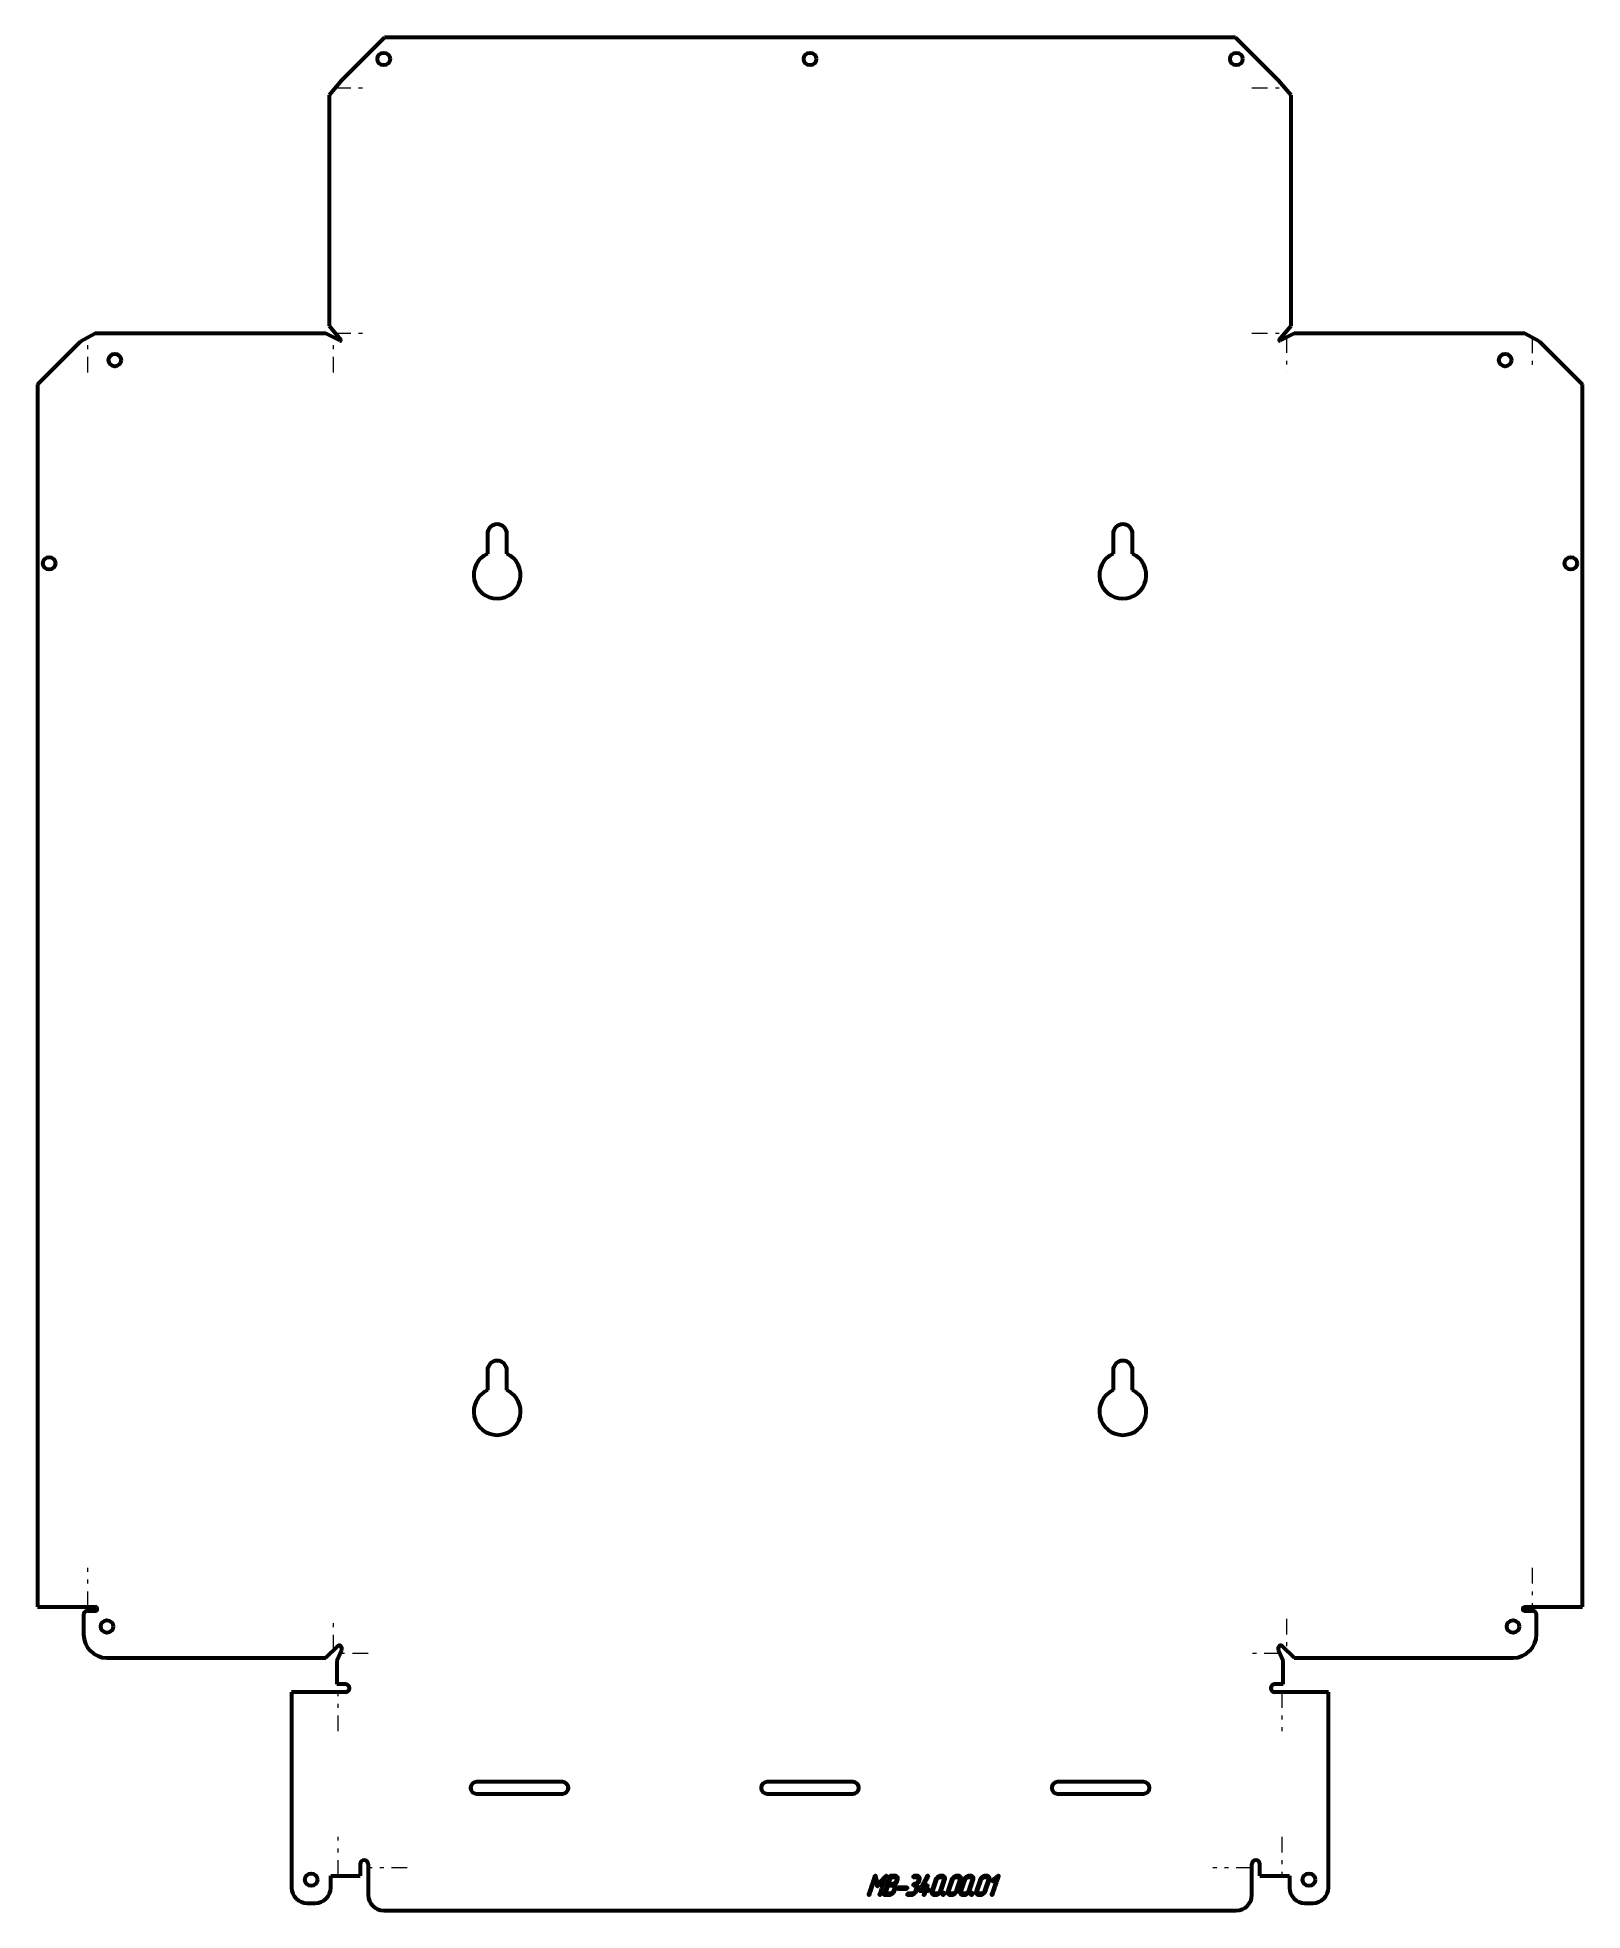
# Model space of a CAD drawing. Header units: millimetres. Extents: x -78 to 317, y -68 to 411.
import ezdxf

# ---------------------------------------------------------------- set-up
doc = ezdxf.new("R2010")
doc.units = ezdxf.units.MM
doc.linetypes.add('K5LT32768', pattern=[12, 4, -2, 1, -2, 1, -2])
doc.linetypes.add('K5LT32769', pattern=[0])
doc.layers.add('Системный слой (1)', color=7, linetype='Continuous')

msp = doc.modelspace()

# ---------------------------------------------------------------- linework, layer by layer
at = {"layer": 'Системный слой (1)', "color": 150, "linetype": 'K5LT32769', "lineweight": 60}
for p, q in [((10.61, 411.02), (-0.39, 400.02)), ((228.28, 411.02), (10.61, 411.02)), ((239.28, 400.02), (228.28, 411.02)), ((-0.39, 400.02), (-3.55, 396.25)), ((242.45, 396.25), (239.28, 400.02)), ((-3.55, 396.25), (-3.55, 337.25)), ((242.45, 337.25), (242.45, 396.25)), ((-3.55, 337.25), (-0.55, 333.64)), ((239.44, 333.64), (242.45, 337.25)), ((-67.09, 333.27), (-78.09, 322.27)), ((-63.32, 335.28), (-67.09, 333.27)), ((-4.32, 335.28), (-63.32, 335.28)), ((-0.77, 333.45), (-4.32, 335.28)), ((243.22, 335.28), (239.66, 333.45)), ((302.22, 335.28), (243.22, 335.28)), ((305.99, 333.27), (302.22, 335.28)), ((316.99, 322.27), (305.99, 333.27)), ((-78.09, 322.27), (-78.09, 9.48)), ((316.99, 9.48), (316.99, 322.27)), ((36.95, 283.98), (36.95, 278.93)), ((41.95, 278.93), (41.95, 283.98)), ((196.95, 283.98), (196.95, 278.93)), ((201.95, 278.93), (201.95, 283.98)), ((36.95, 69.98), (36.95, 64.93)), ((41.95, 64.93), (41.95, 69.98)), ((196.95, 69.98), (196.95, 64.93)), ((201.95, 64.93), (201.95, 69.98)), ((-78.09, 9.48), (-67.09, 9.48)), ((-67.09, 9.48), (-63.32, 9.48)), ((-66.32, 7.48), (-66.32, 2.48)), ((-65.32, 8.48), (-63.32, 8.48)), ((302.22, 9.48), (305.99, 9.48)), ((302.22, 8.48), (304.22, 8.48)), ((305.22, 2.48), (305.22, 7.48)), ((305.99, 9.48), (316.99, 9.48)), ((-60.32, -3.52), (-4.32, -3.52)), ((-4.32, -3.52), (-1.27, -0.52)), ((-0.35, -1.63), (-1.55, -4.29)), ((-1.55, -4.29), (-1.55, -10.29)), ((240.45, -4.29), (239.24, -1.63)), ((240.16, -0.52), (243.22, -3.52)), ((240.45, -10.29), (240.45, -4.29)), ((243.22, -3.52), (299.22, -3.52)), ((-3.12, -12.29), (-13.12, -12.29)), ((-13.12, -12.29), (-13.12, -62.29)), ((0.65, -12.29), (-3.12, -12.29)), ((0.65, -10.29), (-1.55, -10.29)), ((240.45, -10.29), (238.25, -10.29)), ((242.02, -12.29), (238.25, -12.29)), ((252.02, -12.29), (242.02, -12.29)), ((252.02, -62.29), (252.02, -12.29)), ((56.15, -35.29), (34.15, -35.29)), ((34.15, -38.29), (56.15, -38.29)), ((130.45, -35.29), (108.45, -35.29)), ((108.45, -38.29), (130.45, -38.29)), ((204.75, -35.29), (182.75, -35.29)), ((182.75, -38.29), (204.75, -38.29)), ((4.45, -56.29), (4.45, -59.29)), ((6.45, -56.29), (6.45, -58.18)), ((232.45, -58.18), (232.45, -56.29)), ((234.45, -59.29), (234.45, -56.29)), ((-3.12, -59.29), (0.65, -59.29)), ((-3.12, -62.29), (-3.12, -59.29)), ((0.65, -59.29), (4.45, -59.29)), ((6.45, -58.18), (6.45, -64.18)), ((232.45, -64.18), (232.45, -58.18)), ((234.45, -59.29), (238.25, -59.29)), ((238.25, -59.29), (242.02, -59.29)), ((242.02, -59.29), (242.02, -62.29)), ((-9.12, -66.29), (-7.12, -66.29)), ((246.02, -66.29), (248.02, -66.29)), ((10.45, -68.18), (228.45, -68.18))]:
    msp.add_line(p, q, dxfattribs=at)
at = {"layer": 'Системный слой (1)', "color": 7, "linetype": 'K5LT32768', "lineweight": 18}
for p, q in [((-1.97, 398.13), (6.45, 398.13)), ((232.45, 398.13), (240.86, 398.13)), ((-65.21, 325.28), (-65.21, 334.28)), ((-2.44, 325.28), (-2.44, 334.31)), ((-1.98, 335.36), (6.45, 335.36)), ((232.45, 335.36), (240.87, 335.36)), ((241.33, 334.31), (241.33, 325.28)), ((304.1, 334.28), (304.1, 325.28)), ((-65.21, 9.48), (-65.21, 19.48)), ((304.1, 19.48), (304.1, 9.48)), ((-2.44, -1.67), (-2.44, 6.48)), ((241.33, 6.48), (241.33, -1.67)), ((6.45, -2.41), (-0.7, -2.41)), ((239.59, -2.41), (232.45, -2.41)), ((-1.24, -22.29), (-1.24, -12.29)), ((240.13, -12.29), (240.13, -22.29)), ((-1.24, -59.29), (-1.24, -49.29)), ((240.13, -49.29), (240.13, -59.29)), ((16.45, -57.23), (6.45, -57.23)), ((232.45, -57.23), (222.45, -57.23))]:
    msp.add_line(p, q, dxfattribs=at)
at = {"layer": 'Системный слой (1)', "color": 150, "linetype": 'K5LT32769', "lineweight": 60}
for centre in [(10.45, 405.52), (119.45, 405.52), (228.45, 405.52), (-58.32, 328.48), (297.22, 328.48), (-75.09, 276.48), (313.99, 276.48), (-60.32, 4.48), (299.22, 4.48), (-8.12, -60.29), (247.02, -60.29)]:
    msp.add_circle(centre, 1.6, dxfattribs=at)
for centre, radius, start, end in [((-0.68, 333.61), 0.181, 242.7525, 315), ((-0.64, 333.56), 0.119, 315, 39.804), ((239.53, 333.56), 0.119, 140.196, 225), ((239.57, 333.61), 0.181, 225, 297.2475), ((39.45, 283.98), 2.5, 0, 180), ((199.45, 283.98), 2.5, 0, 180), ((39.45, 273.48), 6, 114.6243, 65.3757), ((199.45, 273.48), 6, 114.6243, 65.3757), ((39.45, 69.98), 2.5, 0, 180), ((199.45, 69.98), 2.5, 0, 180), ((39.45, 59.48), 6, 114.6243, 65.3757), ((199.45, 59.48), 6, 114.6243, 65.3757), ((-65.32, 7.48), 1, 90, 180), ((-63.32, 8.98), 0.5, 270, 90), ((302.22, 8.98), 0.5, 90, 270), ((304.22, 7.48), 1, 0, 90), ((-60.32, 2.48), 6, 180, 270), ((299.22, 2.48), 6, 270, 0), ((-0.91, -0.88), 0.508, 45, 134.5187), ((-1.26, -1.22), 0.995, 335.6378, 45), ((240.15, -1.22), 0.995, 135, 204.3622), ((239.8, -0.88), 0.508, 45.4813, 135), ((0.65, -11.29), 1, 270, 90), ((238.25, -11.29), 1, 90, 270), ((34.15, -36.79), 1.5, 90, 270), ((56.15, -36.79), 1.5, 270, 90), ((108.45, -36.79), 1.5, 90, 270), ((130.45, -36.79), 1.5, 270, 90), ((182.75, -36.79), 1.5, 90, 270), ((204.75, -36.79), 1.5, 270, 90), ((5.45, -56.29), 1, 0, 180), ((233.45, -56.29), 1, 0, 180), ((-9.12, -62.29), 4, 180, 270), ((-7.12, -62.29), 4, 270, 0), ((246.02, -62.29), 4, 180, 270), ((248.02, -62.29), 4, 270, 0), ((10.45, -64.18), 4, 180, 270), ((228.45, -64.18), 4, 270, 0)]:
    msp.add_arc(centre, radius, start, end, dxfattribs=at)
for points, knots in [([(137.53, -64), (137.5, -64.08), (137.44, -64.13), (137.37, -64.17), (137.3, -64.17), (137.26, -64.17), (137.19, -64.13), (137.15, -64.09), (137.18, -64), (137.85, -62.04), (138.51, -60.08), (137.68, -60.95), (136.85, -61.82), (136.75, -61.93), (136.66, -61.93), (136.58, -61.93), (136.55, -61.82), (136.31, -60.95), (136.07, -60.09), (135.41, -62.04), (134.74, -64), (134.72, -64.08), (134.65, -64.13), (134.59, -64.17), (134.51, -64.17), (134.48, -64.17), (134.4, -64.13), (134.36, -64.09), (134.39, -64), (135.16, -61.73), (135.93, -59.47), (135.96, -59.37), (136.03, -59.32), (136.09, -59.27), (136.16, -59.27), (136.21, -59.27), (136.24, -59.29), (136.25, -59.29), (136.29, -59.38), (136.57, -60.39), (136.84, -61.4), (137.81, -60.39), (138.77, -59.38), (138.88, -59.27), (138.98, -59.27), (139.04, -59.27), (139.07, -59.32), (139.1, -59.38), (139.07, -59.47), (138.3, -61.73), (137.53, -64)], [0, 0, 0, 0.005598, 0.005598, 0.010627, 0.010627, 0.014588, 0.014588, 0.019317, 0.019317, 0.159575, 0.159575, 0.241146, 0.241146, 0.248765, 0.248765, 0.254469, 0.254469, 0.315506, 0.315506, 0.455638, 0.455638, 0.46124, 0.46124, 0.466271, 0.466271, 0.470232, 0.470232, 0.474957, 0.474957, 0.637264, 0.637264, 0.643288, 0.643288, 0.648227, 0.648227, 0.651084, 0.651084, 0.654538, 0.654538, 0.725695, 0.725695, 0.820615, 0.820615, 0.828756, 0.828756, 0.832591, 0.832591, 0.837693, 0.837693, 1, 1, 1]), ([(138.48, -64.18), (138.3, -64.18), (138.36, -64), (139.13, -61.73), (139.9, -59.47), (139.96, -59.29), (140.14, -59.29), (140.66, -59.29), (141.19, -59.29), (141.62, -59.29), (141.82, -59.6), (141.93, -59.75), (141.94, -59.93), (141.94, -60.03), (141.93, -60.12), (141.92, -60.17), (141.91, -60.23), (141.89, -60.28), (141.87, -60.34), (141.81, -60.51), (141.75, -60.69), (141.67, -60.94), (141.51, -61.14), (141.35, -61.33), (141.09, -61.5), (141.29, -61.63), (141.36, -61.89), (141.43, -62.15), (141.34, -62.43), (141.22, -62.78), (141.1, -63.13), (140.96, -63.55), (140.53, -63.86), (140.09, -64.18), (139.7, -64.18), (139.09, -64.18), (138.48, -64.18)], [0, 0, 0, 0.018579, 0.018579, 0.355514, 0.355514, 0.377681, 0.377681, 0.451522, 0.451522, 0.503493, 0.503493, 0.528773, 0.528773, 0.541809, 0.541809, 0.549797, 0.549797, 0.557838, 0.557838, 0.583775, 0.583775, 0.620088, 0.620088, 0.659491, 0.659491, 0.69377, 0.69377, 0.732379, 0.732379, 0.784185, 0.784185, 0.8507, 0.8507, 0.914141, 0.914141, 1, 1, 1]), ([(138.77, -63.83), (139.29, -63.83), (139.82, -63.83), (140.1, -63.83), (140.37, -63.63), (140.65, -63.43), (140.75, -63.13), (140.87, -62.78), (140.99, -62.43), (141.08, -62.16), (140.94, -61.95), (140.8, -61.74), (140.53, -61.74), (140, -61.74), (139.48, -61.74), (139.12, -62.78), (138.77, -63.83)], [0, 0, 0, 0.143981, 0.143981, 0.226989, 0.226989, 0.314553, 0.314553, 0.415921, 0.415921, 0.485277, 0.485277, 0.552422, 0.552422, 0.696403, 0.696403, 1, 1, 1]), ([(139.6, -61.39), (140.03, -61.39), (140.47, -61.39), (140.76, -61.39), (141.03, -61.18), (141.31, -60.98), (141.41, -60.69), (141.46, -60.51), (141.52, -60.34), (141.62, -60.05), (141.49, -59.84), (141.36, -59.64), (141.06, -59.64), (140.63, -59.64), (140.19, -59.64), (139.9, -60.51), (139.6, -61.39)], [0, 0, 0, 0.140439, 0.140439, 0.238485, 0.238485, 0.340059, 0.340059, 0.399462, 0.399462, 0.482091, 0.482091, 0.561948, 0.561948, 0.702387, 0.702387, 1, 1, 1]), ([(144.1, -62.61), (143.06, -62.61), (142.01, -62.61), (141.93, -62.61), (141.9, -62.56), (141.87, -62.5), (141.89, -62.43), (141.91, -62.39), (141.97, -62.33), (142.04, -62.26), (142.13, -62.26), (143.18, -62.26), (144.22, -62.26), (144.28, -62.26), (144.32, -62.31), (144.36, -62.37), (144.34, -62.43), (144.32, -62.49), (144.25, -62.55), (144.19, -62.61), (144.1, -62.61)], [0, 0, 0, 0.394636, 0.394636, 0.418773, 0.418773, 0.443093, 0.443093, 0.468353, 0.468353, 0.500986, 0.500986, 0.895621, 0.895621, 0.918141, 0.918141, 0.941577, 0.941577, 0.969503, 0.969503, 1, 1, 1]), ([(146.7, -61.5), (146.89, -61.62), (146.97, -61.88), (147.04, -62.14), (146.94, -62.43), (146.82, -62.78), (146.7, -63.13), (146.56, -63.56), (146.15, -63.87), (145.74, -64.18), (145.3, -64.18), (144.87, -64.18), (144.43, -64.18), (144.35, -64.18), (144.32, -64.13), (144.29, -64.07), (144.31, -64), (144.33, -63.96), (144.39, -63.89), (144.46, -63.83), (144.55, -63.83), (144.98, -63.83), (145.42, -63.83), (145.71, -63.83), (145.98, -63.62), (146.26, -63.42), (146.35, -63.13), (146.47, -62.78), (146.59, -62.43), (146.69, -62.14), (146.56, -61.94), (146.43, -61.73), (146.13, -61.73), (146.05, -61.73), (145.96, -61.73), (145.88, -61.73), (145.85, -61.68), (145.82, -61.63), (145.84, -61.56), (145.86, -61.52), (145.92, -61.45), (145.99, -61.38), (146.08, -61.38), (146.37, -61.38), (146.64, -61.18), (146.91, -60.98), (147.01, -60.69), (147.07, -60.51), (147.13, -60.34), (147.23, -60.05), (147.1, -59.84), (146.97, -59.64), (146.67, -59.64), (146.32, -59.64), (145.97, -59.64), (145.89, -59.64), (145.86, -59.59), (145.83, -59.54), (145.86, -59.47), (145.87, -59.43), (145.94, -59.36), (146, -59.29), (146.09, -59.29), (146.44, -59.29), (146.79, -59.29), (147.23, -59.29), (147.43, -59.59), (147.63, -59.9), (147.48, -60.34), (147.42, -60.51), (147.36, -60.69), (147.34, -60.74), (147.32, -60.8), (147.31, -60.84), (147.3, -60.87), (147.27, -60.91), (147.25, -60.94), (147.21, -61.04), (147.11, -61.14), (146.95, -61.32), (146.7, -61.5)], [0, 0, 0, 0.027632, 0.027632, 0.060339, 0.060339, 0.103225, 0.103225, 0.158012, 0.158012, 0.211193, 0.211193, 0.261936, 0.261936, 0.269385, 0.269385, 0.27689, 0.27689, 0.284684, 0.284684, 0.294752, 0.294752, 0.345483, 0.345483, 0.380949, 0.380949, 0.417492, 0.417492, 0.460365, 0.460365, 0.490183, 0.490183, 0.518995, 0.518995, 0.529128, 0.529128, 0.536574, 0.536574, 0.54408, 0.54408, 0.551874, 0.551874, 0.561942, 0.561942, 0.597356, 0.597356, 0.633873, 0.633873, 0.655308, 0.655308, 0.685116, 0.685116, 0.713909, 0.713909, 0.754544, 0.754544, 0.761999, 0.761999, 0.769504, 0.769504, 0.777301, 0.777301, 0.787378, 0.787378, 0.828013, 0.828013, 0.871034, 0.871034, 0.915977, 0.915977, 0.937414, 0.937414, 0.94449, 0.94449, 0.948776, 0.948776, 0.953607, 0.953607, 0.967888, 0.967888, 1, 1, 1]), ([(149.25, -62.78), (149.52, -62.78), (149.78, -62.78), (149.84, -62.78), (149.88, -62.83), (149.91, -62.89), (149.89, -62.95), (149.87, -63.02), (149.81, -63.07), (149.74, -63.13), (149.66, -63.13), (149.4, -63.13), (149.13, -63.13), (148.98, -63.56), (148.84, -64), (148.81, -64.09), (148.74, -64.13), (148.68, -64.18), (148.6, -64.18), (148.57, -64.18), (148.49, -64.13), (148.46, -64.09), (148.49, -64), (148.64, -63.56), (148.78, -63.13), (148.17, -63.13), (147.56, -63.13), (147.49, -63.13), (147.45, -63.08), (147.42, -63.03), (147.45, -62.96), (147.45, -62.94), (147.46, -62.92), (148.41, -61.17), (149.35, -59.43), (149.38, -59.36), (149.44, -59.33), (149.5, -59.31), (149.56, -59.29), (149.63, -59.29), (149.67, -59.34), (149.71, -59.39), (149.68, -59.46), (149.67, -59.48), (149.66, -59.5), (148.78, -61.14), (147.89, -62.78), (148.4, -62.78), (148.9, -62.78), (149.05, -62.34), (149.2, -61.9), (149.22, -61.85), (149.29, -61.79), (149.36, -61.73), (149.43, -61.73), (149.5, -61.73), (149.54, -61.77), (149.58, -61.82), (149.55, -61.9), (149.4, -62.34), (149.25, -62.78)], [0, 0, 0, 0.030618, 0.030618, 0.03756, 0.03756, 0.044785, 0.044785, 0.053394, 0.053394, 0.062797, 0.062797, 0.093414, 0.093414, 0.147052, 0.147052, 0.156656, 0.156656, 0.165269, 0.165269, 0.172054, 0.172054, 0.180162, 0.180162, 0.233799, 0.233799, 0.304739, 0.304739, 0.311987, 0.311987, 0.319164, 0.319164, 0.321805, 0.321805, 0.552186, 0.552186, 0.560513, 0.560513, 0.567778, 0.567778, 0.574861, 0.574861, 0.582425, 0.582425, 0.584853, 0.584853, 0.801396, 0.801396, 0.859966, 0.859966, 0.913741, 0.913741, 0.922396, 0.922396, 0.93154, 0.93154, 0.938308, 0.938308, 0.946226, 0.946226, 1, 1, 1]), ([(153.01, -63.13), (152.86, -63.56), (152.45, -63.87), (152.04, -64.18), (151.6, -64.18), (151.43, -64.18), (151.25, -64.18), (150.85, -64.18), (150.63, -63.87), (150.41, -63.57), (150.56, -63.13), (151.04, -61.73), (151.51, -60.34), (151.65, -59.92), (152.06, -59.61), (152.48, -59.29), (152.91, -59.29), (153.09, -59.29), (153.26, -59.29), (153.69, -59.29), (153.9, -59.6), (154.11, -59.9), (153.96, -60.34), (153.48, -61.73), (153.01, -63.13)], [0, 0, 0, 0.070547, 0.070547, 0.139523, 0.139523, 0.165731, 0.165731, 0.219777, 0.219777, 0.278188, 0.278188, 0.499702, 0.499702, 0.569649, 0.569649, 0.638934, 0.638934, 0.665142, 0.665142, 0.72046, 0.72046, 0.778487, 0.778487, 1, 1, 1]), ([(152.66, -63.13), (153.13, -61.73), (153.61, -60.34), (153.71, -60.05), (153.57, -59.85), (153.43, -59.64), (153.14, -59.64), (152.97, -59.64), (152.8, -59.64), (152.51, -59.64), (152.23, -59.84), (151.96, -60.05), (151.86, -60.34), (151.39, -61.73), (150.91, -63.13), (150.82, -63.41), (150.96, -63.62), (151.1, -63.83), (151.37, -63.83), (151.55, -63.83), (151.72, -63.83), (152, -63.83), (152.28, -63.63), (152.56, -63.43), (152.66, -63.13)], [0, 0, 0, 0.266274, 0.266274, 0.312507, 0.312507, 0.3571, 0.3571, 0.388591, 0.388591, 0.443591, 0.443591, 0.500255, 0.500255, 0.766529, 0.766529, 0.812702, 0.812702, 0.856539, 0.856539, 0.88803, 0.88803, 0.942507, 0.942507, 1, 1, 1]), ([(157.11, -63.13), (156.96, -63.56), (156.55, -63.87), (156.14, -64.18), (155.7, -64.18), (155.53, -64.18), (155.36, -64.18), (154.95, -64.18), (154.74, -63.87), (154.52, -63.57), (154.67, -63.13), (155.14, -61.73), (155.61, -60.34), (155.76, -59.92), (156.17, -59.61), (156.58, -59.29), (157.02, -59.29), (157.19, -59.29), (157.36, -59.29), (157.79, -59.29), (158, -59.6), (158.21, -59.9), (158.06, -60.34), (157.58, -61.73), (157.11, -63.13)], [0, 0, 0, 0.070547, 0.070547, 0.139523, 0.139523, 0.165731, 0.165731, 0.219777, 0.219777, 0.278188, 0.278188, 0.499702, 0.499702, 0.569649, 0.569649, 0.638934, 0.638934, 0.665142, 0.665142, 0.72046, 0.72046, 0.778487, 0.778487, 1, 1, 1]), ([(156.76, -63.13), (157.23, -61.73), (157.71, -60.34), (157.81, -60.05), (157.67, -59.85), (157.53, -59.64), (157.25, -59.64), (157.07, -59.64), (156.9, -59.64), (156.61, -59.64), (156.33, -59.84), (156.06, -60.05), (155.96, -60.34), (155.49, -61.73), (155.01, -63.13), (154.92, -63.41), (155.06, -63.62), (155.2, -63.83), (155.47, -63.83), (155.65, -63.83), (155.82, -63.83), (156.11, -63.83), (156.38, -63.63), (156.66, -63.43), (156.76, -63.13)], [0, 0, 0, 0.266274, 0.266274, 0.312507, 0.312507, 0.3571, 0.3571, 0.388591, 0.388591, 0.443591, 0.443591, 0.500255, 0.500255, 0.766529, 0.766529, 0.812702, 0.812702, 0.856539, 0.856539, 0.88803, 0.88803, 0.942507, 0.942507, 1, 1, 1]), ([(160.28, -63.13), (160.14, -63.56), (159.73, -63.87), (159.32, -64.18), (158.88, -64.18), (158.71, -64.18), (158.53, -64.18), (158.13, -64.18), (157.91, -63.87), (157.69, -63.57), (157.84, -63.13), (158.31, -61.73), (158.79, -60.34), (158.93, -59.92), (159.34, -59.61), (159.75, -59.29), (160.19, -59.29), (160.36, -59.29), (160.54, -59.29), (160.97, -59.29), (161.17, -59.6), (161.38, -59.9), (161.23, -60.34), (160.76, -61.73), (160.28, -63.13)], [0, 0, 0, 0.070547, 0.070547, 0.139523, 0.139523, 0.165731, 0.165731, 0.219777, 0.219777, 0.278188, 0.278188, 0.499702, 0.499702, 0.569649, 0.569649, 0.638934, 0.638934, 0.665142, 0.665142, 0.72046, 0.72046, 0.778487, 0.778487, 1, 1, 1]), ([(159.94, -63.13), (160.41, -61.73), (160.88, -60.34), (160.98, -60.05), (160.85, -59.85), (160.71, -59.64), (160.42, -59.64), (160.25, -59.64), (160.07, -59.64), (159.78, -59.64), (159.51, -59.84), (159.24, -60.05), (159.14, -60.34), (158.66, -61.73), (158.19, -63.13), (158.09, -63.41), (158.23, -63.62), (158.37, -63.83), (158.65, -63.83), (158.82, -63.83), (159, -63.83), (159.28, -63.83), (159.56, -63.63), (159.83, -63.43), (159.94, -63.13)], [0, 0, 0, 0.266274, 0.266274, 0.312507, 0.312507, 0.3571, 0.3571, 0.388591, 0.388591, 0.443591, 0.443591, 0.500255, 0.500255, 0.766529, 0.766529, 0.812702, 0.812702, 0.856539, 0.856539, 0.88803, 0.88803, 0.942507, 0.942507, 1, 1, 1]), ([(164.39, -63.13), (164.24, -63.56), (163.83, -63.87), (163.42, -64.18), (162.98, -64.18), (162.81, -64.18), (162.63, -64.18), (162.23, -64.18), (162.01, -63.87), (161.79, -63.57), (161.94, -63.13), (162.42, -61.73), (162.89, -60.34), (163.03, -59.92), (163.44, -59.61), (163.85, -59.29), (164.29, -59.29), (164.47, -59.29), (164.64, -59.29), (165.07, -59.29), (165.28, -59.6), (165.48, -59.9), (165.33, -60.34), (164.86, -61.73), (164.39, -63.13)], [0, 0, 0, 0.070547, 0.070547, 0.139523, 0.139523, 0.165731, 0.165731, 0.219777, 0.219777, 0.278188, 0.278188, 0.499702, 0.499702, 0.569649, 0.569649, 0.638934, 0.638934, 0.665142, 0.665142, 0.72046, 0.72046, 0.778487, 0.778487, 1, 1, 1]), ([(164.04, -63.13), (164.51, -61.73), (164.99, -60.34), (165.08, -60.05), (164.95, -59.85), (164.81, -59.64), (164.52, -59.64), (164.35, -59.64), (164.17, -59.64), (163.88, -59.64), (163.61, -59.84), (163.34, -60.05), (163.24, -60.34), (162.76, -61.73), (162.29, -63.13), (162.19, -63.41), (162.33, -63.62), (162.48, -63.83), (162.75, -63.83), (162.92, -63.83), (163.1, -63.83), (163.38, -63.83), (163.66, -63.63), (163.93, -63.43), (164.04, -63.13)], [0, 0, 0, 0.266274, 0.266274, 0.312507, 0.312507, 0.3571, 0.3571, 0.388591, 0.388591, 0.443591, 0.443591, 0.500255, 0.500255, 0.766529, 0.766529, 0.812702, 0.812702, 0.856539, 0.856539, 0.88803, 0.88803, 0.942507, 0.942507, 1, 1, 1]), ([(166.21, -64), (166.19, -64.09), (166.12, -64.13), (166.06, -64.18), (165.98, -64.18), (165.95, -64.18), (165.87, -64.13), (165.83, -64.09), (165.86, -64), (166.56, -61.94), (167.26, -59.88), (166.76, -60.26), (166.26, -60.63), (166.19, -60.69), (166.13, -60.69), (166.05, -60.69), (166.02, -60.63), (165.98, -60.58), (166.01, -60.51), (166.02, -60.48), (166.1, -60.39), (166.8, -59.87), (167.5, -59.34), (167.57, -59.29), (167.64, -59.29), (167.71, -59.29), (167.74, -59.34), (167.78, -59.39), (167.76, -59.46), (166.98, -61.73), (166.21, -64)], [0, 0, 0, 0.012077, 0.012077, 0.022922, 0.022922, 0.031465, 0.031465, 0.041656, 0.041656, 0.359894, 0.359894, 0.451439, 0.451439, 0.46231, 0.46231, 0.471474, 0.471474, 0.48105, 0.48105, 0.492121, 0.492121, 0.620076, 0.620076, 0.630783, 0.630783, 0.639705, 0.639705, 0.649237, 0.649237, 1, 1, 1]), ([(153.65, -63.65), (153.74, -63.65), (153.8, -63.74), (153.85, -63.82), (153.82, -63.91), (153.79, -64.01), (153.69, -64.09), (153.6, -64.18), (153.47, -64.18), (153.35, -64.18), (153.3, -64.1), (153.26, -64.02), (153.3, -63.91), (153.32, -63.85), (153.42, -63.75), (153.52, -63.65), (153.65, -63.65)], [0, 0, 0, 0.106978, 0.106978, 0.218202, 0.218202, 0.350758, 0.350758, 0.495615, 0.495615, 0.609624, 0.609624, 0.725215, 0.725215, 0.845998, 0.845998, 1, 1, 1]), ([(160.92, -63.65), (161.02, -63.65), (161.07, -63.74), (161.13, -63.82), (161.1, -63.91), (161.06, -64.01), (160.97, -64.09), (160.87, -64.18), (160.75, -64.18), (160.62, -64.18), (160.58, -64.1), (160.54, -64.02), (160.57, -63.91), (160.59, -63.85), (160.69, -63.75), (160.79, -63.65), (160.92, -63.65)], [0, 0, 0, 0.106978, 0.106978, 0.218202, 0.218202, 0.350758, 0.350758, 0.495615, 0.495615, 0.609624, 0.609624, 0.725215, 0.725215, 0.845998, 0.845998, 1, 1, 1])]:
    msp.add_open_spline(points, degree=2, knots=knots, dxfattribs=at)

doc.saveas('drawing.dxf')
